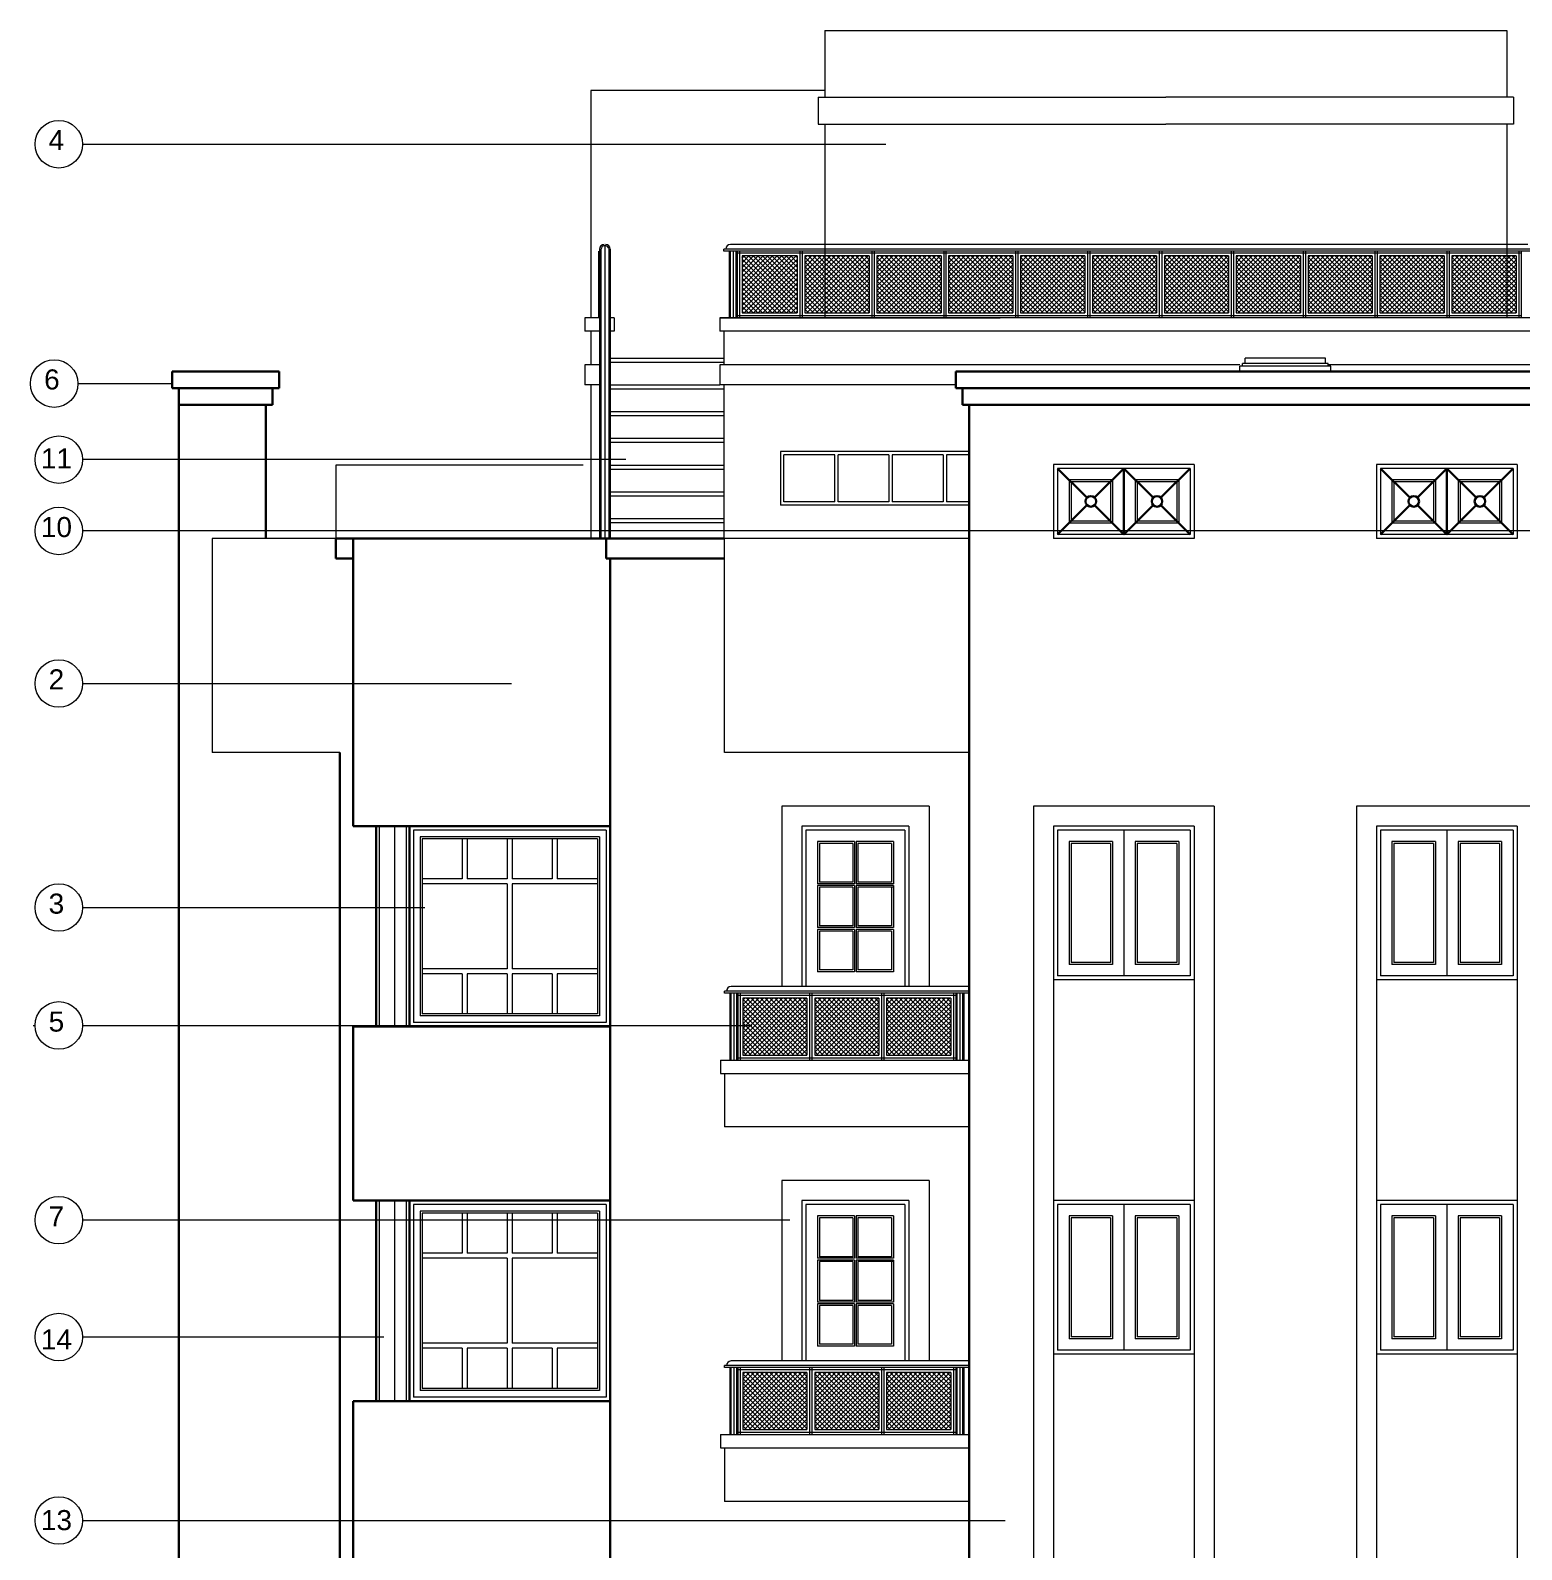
# Model space of a CAD drawing. Header units: millimetres. Extents: x 1578 to 2210, y 899 to 1032.
# Drawn here: x 1913.69 to 1924.84, y 943.35 to 954.71 of the extents above; entities that cross this region are included whole.
import ezdxf

# ---------------------------------------------------------------- set-up
doc = ezdxf.new("R2010")
doc.units = ezdxf.units.MM
for name, color, linetype, lineweight in [('CARPINTERIA', 7, 'Continuous', 18), ('COTAS', 7, 'Continuous', 15), ('ESTRUCTURA', 3, 'Continuous', 30), ('MUROS', 1, 'Continuous', 30), ('PISOS', 9, 'Continuous', 9), ('SANITARIOS', 7, 'Continuous', 20), ('TRAMAS', 7, 'Continuous', 15), ('UMBRALES', 7, 'Continuous', 18)]:
    doc.layers.add(name, color=color, linetype=linetype, lineweight=lineweight)
doc.styles.add('STYLE1', font='ARIAL.TTF')

msp = doc.modelspace()

# ---------------------------------------------------------------- hatches: boundary and pattern name
at = {"layer": 'PISOS', "ltscale": 0.05}
h = msp.add_hatch(dxfattribs=at)
h.set_pattern_fill('ANSI37', color=256, scale=0.2, style=0)
h.set_pattern_definition([(135, (1995.566916, 862.33163), (0.0176776695, 0.0176776695), []), (45, (1995.566916, 862.33163), (0.0176776695, -0.0176776695), [])])
h.paths.add_polyline_path([(1919.422, 953.02), (1919.009, 953.02), (1919.009, 952.595), (1919.422, 952.595)])
at = {"layer": 'PISOS', "ltscale": 0.1}
h = msp.add_hatch(dxfattribs=at)
h.set_pattern_fill('ANSI37', color=256, scale=0.2, style=0)
h.set_pattern_definition([(135, (1901.8222, 876.658667), (0.0176776695, 0.0176776695), []), (45, (1901.8222, 876.658667), (0.0176776695, -0.0176776695), [])])
h.paths.add_polyline_path([(1919.959, 953.02), (1919.479, 953.02), (1919.479, 952.595), (1919.959, 952.595)])
h = msp.add_hatch(dxfattribs=at)
h.set_pattern_fill('ANSI37', color=256, scale=0.2, style=0)
h.set_pattern_definition([(135, (1902.3597, 876.658667), (0.0176776695, 0.0176776695), []), (45, (1902.3597, 876.658667), (0.0176776695, -0.0176776695), [])])
h.paths.add_polyline_path([(1920.497, 953.02), (1920.017, 953.02), (1920.017, 952.595), (1920.497, 952.595)])
h = msp.add_hatch(dxfattribs=at)
h.set_pattern_fill('ANSI37', color=256, scale=0.2, style=0)
h.set_pattern_definition([(135, (1902.8972, 876.658667), (0.0176776695, 0.0176776695), []), (45, (1902.8972, 876.658667), (0.0176776695, -0.0176776695), [])])
h.paths.add_polyline_path([(1921.034, 953.02), (1920.554, 953.02), (1920.554, 952.595), (1921.034, 952.595)])
h = msp.add_hatch(dxfattribs=at)
h.set_pattern_fill('ANSI37', color=256, scale=0.2, style=0)
h.set_pattern_definition([(135, (1903.4347, 876.658667), (0.0176776695, 0.0176776695), []), (45, (1903.4347, 876.658667), (0.0176776695, -0.0176776695), [])])
h.paths.add_polyline_path([(1921.572, 953.02), (1921.092, 953.02), (1921.092, 952.595), (1921.572, 952.595)])
h = msp.add_hatch(dxfattribs=at)
h.set_pattern_fill('ANSI37', color=256, scale=0.2, style=0)
h.set_pattern_definition([(135, (1903.9722, 876.658667), (0.0176776695, 0.0176776695), []), (45, (1903.9722, 876.658667), (0.0176776695, -0.0176776695), [])])
h.paths.add_polyline_path([(1922.109, 953.02), (1921.629, 953.02), (1921.629, 952.595), (1922.109, 952.595)])
h = msp.add_hatch(dxfattribs=at)
h.set_pattern_fill('ANSI37', color=256, scale=0.2, style=0)
h.set_pattern_definition([(135, (1904.5097, 876.658667), (0.0176776695, 0.0176776695), []), (45, (1904.5097, 876.658667), (0.0176776695, -0.0176776695), [])])
h.paths.add_polyline_path([(1922.647, 953.02), (1922.167, 953.02), (1922.167, 952.595), (1922.647, 952.595)])
h = msp.add_hatch(dxfattribs=at)
h.set_pattern_fill('ANSI37', color=256, scale=0.2, style=0)
h.set_pattern_definition([(135, (1905.0472, 876.658667), (0.0176776695, 0.0176776695), []), (45, (1905.0472, 876.658667), (0.0176776695, -0.0176776695), [])])
h.paths.add_polyline_path([(1923.184, 953.02), (1922.704, 953.02), (1922.704, 952.595), (1923.184, 952.595)])
h = msp.add_hatch(dxfattribs=at)
h.set_pattern_fill('ANSI37', color=256, scale=0.2, style=0)
h.set_pattern_definition([(135, (1905.5847, 876.658667), (0.0176776695, 0.0176776695), []), (45, (1905.5847, 876.658667), (0.0176776695, -0.0176776695), [])])
h.paths.add_polyline_path([(1923.722, 953.02), (1923.242, 953.02), (1923.242, 952.595), (1923.722, 952.595)])
h = msp.add_hatch(dxfattribs=at)
h.set_pattern_fill('ANSI37', color=256, scale=0.2, style=0)
h.set_pattern_definition([(135, (1906.1222, 876.658667), (0.0176776695, 0.0176776695), []), (45, (1906.1222, 876.658667), (0.0176776695, -0.0176776695), [])])
h.paths.add_polyline_path([(1924.259, 953.02), (1923.779, 953.02), (1923.779, 952.595), (1924.259, 952.595)])
h = msp.add_hatch(dxfattribs=at)
h.set_pattern_fill('ANSI37', color=256, scale=0.2, style=0)
h.set_pattern_definition([(135, (1906.6597, 876.658667), (0.0176776695, 0.0176776695), []), (45, (1906.6597, 876.658667), (0.0176776695, -0.0176776695), [])])
h.paths.add_polyline_path([(1924.797, 953.02), (1924.317, 953.02), (1924.317, 952.595), (1924.797, 952.595)])
h = msp.add_hatch(dxfattribs=at)
h.set_pattern_fill('ANSI37', color=256, scale=0.2, style=0)
h.set_pattern_definition([(135, (1901.3572, 871.108667), (0.0176776695, 0.0176776695), []), (45, (1901.3572, 871.108667), (0.0176776695, -0.0176776695), [])])
h.paths.add_polyline_path([(1919.494, 947.47), (1919.014, 947.47), (1919.014, 947.045), (1919.494, 947.045)])
h = msp.add_hatch(dxfattribs=at)
h.set_pattern_fill('ANSI37', color=256, scale=0.2, style=0)
h.set_pattern_definition([(135, (1901.8947, 871.108667), (0.0176776695, 0.0176776695), []), (45, (1901.8947, 871.108667), (0.0176776695, -0.0176776695), [])])
h.paths.add_polyline_path([(1920.032, 947.47), (1919.552, 947.47), (1919.552, 947.045), (1920.032, 947.045)])
h = msp.add_hatch(dxfattribs=at)
h.set_pattern_fill('ANSI37', color=256, scale=0.2, style=0)
h.set_pattern_definition([(135, (1902.4322, 871.108667), (0.0176776695, 0.0176776695), []), (45, (1902.4322, 871.108667), (0.0176776695, -0.0176776695), [])])
h.paths.add_polyline_path([(1920.569, 947.47), (1920.089, 947.47), (1920.089, 947.045), (1920.569, 947.045)])
h = msp.add_hatch(dxfattribs=at)
h.set_pattern_fill('ANSI37', color=256, scale=0.2, style=0)
h.set_pattern_definition([(135, (1901.3572, 868.308667), (0.0176776695, 0.0176776695), []), (45, (1901.3572, 868.308667), (0.0176776695, -0.0176776695), [])])
h.paths.add_polyline_path([(1919.494, 944.67), (1919.014, 944.67), (1919.014, 944.245), (1919.494, 944.245)])
h = msp.add_hatch(dxfattribs=at)
h.set_pattern_fill('ANSI37', color=256, scale=0.2, style=0)
h.set_pattern_definition([(135, (1901.8947, 868.308667), (0.0176776695, 0.0176776695), []), (45, (1901.8947, 868.308667), (0.0176776695, -0.0176776695), [])])
h.paths.add_polyline_path([(1920.032, 944.67), (1919.552, 944.67), (1919.552, 944.245), (1920.032, 944.245)])
h = msp.add_hatch(dxfattribs=at)
h.set_pattern_fill('ANSI37', color=256, scale=0.2, style=0)
h.set_pattern_definition([(135, (1902.4322, 868.308667), (0.0176776695, 0.0176776695), []), (45, (1902.4322, 868.308667), (0.0176776695, -0.0176776695), [])])
h.paths.add_polyline_path([(1920.569, 944.67), (1920.089, 944.67), (1920.089, 944.245), (1920.569, 944.245)])

# ---------------------------------------------------------------- linework, layer by layer
at = {"layer": 'CARPINTERIA', "ltscale": 0.05}
for p, q in [((1918.023, 952.257), (1918.872, 952.257)), ((1918.023, 952.227), (1918.872, 952.227)), ((1918.022, 952.057), (1918.842, 952.057)), ((1918.022, 952.027), (1918.872, 952.027)), ((1918.023, 951.857), (1918.872, 951.857)), ((1918.023, 951.827), (1918.872, 951.827)), ((1918.023, 951.657), (1918.872, 951.657)), ((1918.023, 951.627), (1918.872, 951.627)), ((1918.023, 951.457), (1918.872, 951.457)), ((1918.023, 951.427), (1918.872, 951.427)), ((1918.023, 951.257), (1918.872, 951.257)), ((1918.023, 951.227), (1918.872, 951.227)), ((1918.023, 951.057), (1918.872, 951.057)), ((1918.023, 951.027), (1918.872, 951.027))]:
    msp.add_line(p, q, dxfattribs=at)
at = {"layer": 'CARPINTERIA', "ltscale": 0.1}
for p, q in [((1919.702, 951.532), (1919.322, 951.532)), ((1919.322, 951.182), (1919.322, 951.532)), ((1919.702, 951.182), (1919.702, 951.532)), ((1920.107, 951.532), (1919.727, 951.532)), ((1919.727, 951.182), (1919.727, 951.532)), ((1920.107, 951.532), (1920.107, 951.182)), ((1920.512, 951.532), (1920.132, 951.532)), ((1920.132, 951.532), (1920.132, 951.182)), ((1920.512, 951.532), (1920.512, 951.182)), ((1920.537, 951.532), (1920.537, 951.182)), ((1920.707, 951.532), (1920.537, 951.532)), ((1921.369, 951.432), (1921.369, 950.937)), ((1922.359, 951.432), (1921.369, 951.432)), ((1922.359, 951.432), (1922.359, 950.937)), ((1923.784, 951.432), (1923.784, 950.937)), ((1924.774, 951.432), (1923.784, 951.432)), ((1924.774, 951.432), (1924.774, 950.937)), ((1921.469, 951.332), (1921.469, 951.037)), ((1921.764, 951.332), (1921.469, 951.332)), ((1921.764, 951.332), (1921.764, 951.037)), ((1922.259, 951.332), (1921.964, 951.332)), ((1921.964, 951.332), (1921.964, 951.037)), ((1922.259, 951.332), (1922.259, 951.037)), ((1923.884, 951.332), (1923.884, 951.037)), ((1924.179, 951.332), (1923.884, 951.332)), ((1924.179, 951.332), (1924.179, 951.037)), ((1924.379, 951.332), (1924.379, 951.037)), ((1924.674, 951.332), (1924.379, 951.332)), ((1924.674, 951.332), (1924.674, 951.037)), ((1919.702, 951.182), (1919.322, 951.182)), ((1920.107, 951.182), (1919.727, 951.182)), ((1920.512, 951.182), (1920.132, 951.182)), ((1920.707, 951.182), (1920.537, 951.182)), ((1921.764, 951.037), (1921.469, 951.037)), ((1922.259, 951.037), (1921.964, 951.037)), ((1924.179, 951.037), (1923.884, 951.037)), ((1924.674, 951.037), (1924.379, 951.037)), ((1922.359, 950.937), (1921.369, 950.937)), ((1924.774, 950.937), (1923.784, 950.937)), ((1916.552, 948.727), (1916.552, 947.287)), ((1917.992, 948.727), (1916.552, 948.727)), ((1916.617, 948.662), (1916.617, 947.352)), ((1917.927, 948.662), (1916.617, 948.662)), ((1916.917, 948.662), (1916.917, 948.362)), ((1916.953, 948.662), (1916.953, 948.362)), ((1917.253, 948.662), (1917.253, 948.362)), ((1917.29, 948.662), (1917.29, 948.362)), ((1917.59, 948.662), (1917.59, 948.362)), ((1917.627, 948.662), (1917.627, 948.362)), ((1917.927, 948.662), (1917.927, 947.352)), ((1917.992, 948.727), (1917.992, 947.287)), ((1920.227, 948.727), (1919.487, 948.727)), ((1919.487, 948.727), (1919.487, 947.557)), ((1919.838, 948.627), (1919.587, 948.627)), ((1919.587, 948.627), (1919.587, 948.337)), ((1919.838, 948.627), (1919.838, 948.337)), ((1920.127, 948.627), (1919.875, 948.627)), ((1919.875, 948.627), (1919.875, 948.337)), ((1920.127, 948.627), (1920.127, 948.337)), ((1920.227, 948.727), (1920.227, 947.557)), ((1921.369, 948.727), (1921.369, 947.637)), ((1922.359, 948.727), (1921.369, 948.727)), ((1921.469, 948.627), (1921.469, 947.737)), ((1921.764, 948.627), (1921.469, 948.627)), ((1921.764, 948.627), (1921.764, 947.737)), ((1922.259, 948.627), (1921.964, 948.627)), ((1921.964, 948.627), (1921.964, 947.737)), ((1922.259, 948.627), (1922.259, 947.737)), ((1922.359, 948.727), (1922.359, 947.637)), ((1923.784, 948.727), (1923.784, 947.637)), ((1924.774, 948.727), (1923.784, 948.727)), ((1923.884, 948.627), (1923.884, 947.737)), ((1924.179, 948.627), (1923.884, 948.627)), ((1924.179, 948.627), (1924.179, 947.737)), ((1924.379, 948.627), (1924.379, 947.737)), ((1924.674, 948.627), (1924.379, 948.627)), ((1924.674, 948.627), (1924.674, 947.737)), ((1924.774, 948.727), (1924.774, 947.637)), ((1916.917, 948.362), (1916.617, 948.362)), ((1917.253, 948.325), (1916.617, 948.325)), ((1917.253, 948.362), (1916.953, 948.362)), ((1917.253, 948.325), (1917.253, 947.689)), ((1917.59, 948.362), (1917.29, 948.362)), ((1917.29, 948.325), (1917.29, 947.689)), ((1917.927, 948.325), (1917.29, 948.325)), ((1917.927, 948.362), (1917.627, 948.362)), ((1919.838, 948.337), (1919.587, 948.337)), ((1919.838, 948.3), (1919.587, 948.3)), ((1919.587, 948.3), (1919.587, 948.01)), ((1919.838, 948.3), (1919.838, 948.01)), ((1920.127, 948.337), (1919.875, 948.337)), ((1919.875, 948.3), (1919.875, 948.01)), ((1920.142, 948.3), (1919.875, 948.3)), ((1920.127, 948.3), (1920.127, 948.01)), ((1919.838, 948.01), (1919.587, 948.01)), ((1919.838, 947.972), (1919.587, 947.972)), ((1919.587, 947.972), (1919.587, 947.682)), ((1919.838, 947.972), (1919.838, 947.682)), ((1920.127, 948.01), (1919.875, 948.01)), ((1919.875, 947.972), (1919.875, 947.682)), ((1920.127, 947.972), (1919.875, 947.972)), ((1920.127, 947.972), (1920.127, 947.682)), ((1921.764, 947.737), (1921.469, 947.737)), ((1922.259, 947.737), (1921.964, 947.737)), ((1924.179, 947.737), (1923.884, 947.737)), ((1924.674, 947.737), (1924.379, 947.737)), ((1917.253, 947.689), (1916.617, 947.689)), ((1916.917, 947.652), (1916.617, 947.652)), ((1916.917, 947.652), (1916.917, 947.352)), ((1916.953, 947.652), (1916.953, 947.352)), ((1917.253, 947.652), (1916.953, 947.652)), ((1917.253, 947.652), (1917.253, 947.352)), ((1917.927, 947.689), (1917.29, 947.689)), ((1917.29, 947.652), (1917.29, 947.352)), ((1917.59, 947.652), (1917.29, 947.652)), ((1917.59, 947.652), (1917.59, 947.352)), ((1917.927, 947.652), (1917.627, 947.652)), ((1917.627, 947.652), (1917.627, 947.352)), ((1919.838, 947.682), (1919.587, 947.682)), ((1920.127, 947.682), (1919.875, 947.682)), ((1922.359, 947.637), (1921.369, 947.637)), ((1924.774, 947.637), (1923.784, 947.637)), ((1917.992, 947.287), (1916.552, 947.287)), ((1917.927, 947.352), (1916.617, 947.352)), ((1916.552, 945.927), (1916.552, 944.487)), ((1917.992, 945.927), (1916.552, 945.927)), ((1917.992, 945.927), (1917.992, 944.487)), ((1920.227, 945.927), (1919.487, 945.927)), ((1919.487, 945.927), (1919.487, 944.757)), ((1920.227, 945.927), (1920.227, 944.757)), ((1921.369, 945.927), (1921.369, 944.837)), ((1922.359, 945.927), (1921.369, 945.927)), ((1922.359, 945.927), (1922.359, 944.837)), ((1923.784, 945.927), (1923.784, 944.837)), ((1924.774, 945.927), (1923.784, 945.927)), ((1924.774, 945.927), (1924.774, 944.837)), ((1916.617, 945.862), (1916.617, 944.552)), ((1917.927, 945.862), (1916.617, 945.862)), ((1916.917, 945.862), (1916.917, 945.562)), ((1916.953, 945.862), (1916.953, 945.562)), ((1917.253, 945.862), (1917.253, 945.562)), ((1917.29, 945.862), (1917.29, 945.562)), ((1917.59, 945.862), (1917.59, 945.562)), ((1917.627, 945.862), (1917.627, 945.562)), ((1917.927, 945.862), (1917.927, 944.552)), ((1919.838, 945.827), (1919.587, 945.827)), ((1919.587, 945.827), (1919.587, 945.537)), ((1919.838, 945.827), (1919.838, 945.537)), ((1920.127, 945.827), (1919.875, 945.827)), ((1919.875, 945.827), (1919.875, 945.537)), ((1920.127, 945.827), (1920.127, 945.537)), ((1921.469, 945.827), (1921.469, 944.937)), ((1921.764, 945.827), (1921.469, 945.827)), ((1921.764, 945.827), (1921.764, 944.937)), ((1922.259, 945.827), (1921.964, 945.827)), ((1921.964, 945.827), (1921.964, 944.937)), ((1922.259, 945.827), (1922.259, 944.937)), ((1923.884, 945.827), (1923.884, 944.937)), ((1924.179, 945.827), (1923.884, 945.827)), ((1924.179, 945.827), (1924.179, 944.937)), ((1924.379, 945.827), (1924.379, 944.937)), ((1924.674, 945.827), (1924.379, 945.827)), ((1924.674, 945.827), (1924.674, 944.937)), ((1916.917, 945.562), (1916.617, 945.562)), ((1917.253, 945.562), (1916.953, 945.562)), ((1917.59, 945.562), (1917.29, 945.562)), ((1917.927, 945.562), (1917.627, 945.562)), ((1917.253, 945.525), (1916.617, 945.525)), ((1917.253, 945.525), (1917.253, 944.889)), ((1917.29, 945.525), (1917.29, 944.889)), ((1917.927, 945.525), (1917.29, 945.525)), ((1919.838, 945.537), (1919.587, 945.537)), ((1919.838, 945.5), (1919.587, 945.5)), ((1919.587, 945.5), (1919.587, 945.21)), ((1919.838, 945.5), (1919.838, 945.21)), ((1920.127, 945.537), (1919.875, 945.537)), ((1919.875, 945.5), (1919.875, 945.21)), ((1920.142, 945.5), (1919.875, 945.5)), ((1920.127, 945.5), (1920.127, 945.21)), ((1919.838, 945.21), (1919.587, 945.21)), ((1919.838, 945.172), (1919.587, 945.172)), ((1919.587, 945.172), (1919.587, 944.882)), ((1919.838, 945.172), (1919.838, 944.882)), ((1920.127, 945.21), (1919.875, 945.21)), ((1919.875, 945.172), (1919.875, 944.882)), ((1920.127, 945.172), (1919.875, 945.172)), ((1920.127, 945.172), (1920.127, 944.882)), ((1917.253, 944.889), (1916.617, 944.889)), ((1917.927, 944.889), (1917.29, 944.889)), ((1919.838, 944.882), (1919.587, 944.882)), ((1920.127, 944.882), (1919.875, 944.882)), ((1921.764, 944.937), (1921.469, 944.937)), ((1922.259, 944.937), (1921.964, 944.937)), ((1924.179, 944.937), (1923.884, 944.937)), ((1924.674, 944.937), (1924.379, 944.937)), ((1916.917, 944.852), (1916.617, 944.852)), ((1916.917, 944.852), (1916.917, 944.552)), ((1916.953, 944.852), (1916.953, 944.552)), ((1917.253, 944.852), (1916.953, 944.852)), ((1917.253, 944.852), (1917.253, 944.552)), ((1917.29, 944.852), (1917.29, 944.552)), ((1917.59, 944.852), (1917.29, 944.852)), ((1917.59, 944.852), (1917.59, 944.552)), ((1917.927, 944.852), (1917.627, 944.852)), ((1917.627, 944.852), (1917.627, 944.552)), ((1922.359, 944.837), (1921.369, 944.837)), ((1924.774, 944.837), (1923.784, 944.837)), ((1917.927, 944.552), (1916.617, 944.552)), ((1917.992, 944.487), (1916.552, 944.487))]:
    msp.add_line(p, q, dxfattribs=at)
at = {"layer": 'COTAS'}
for p, q in [((1914.078, 953.856), (1920.085, 953.856)), ((1914.043, 952.066), (1914.747, 952.066)), ((1918.14, 951.497), (1914.078, 951.497)), ((1925.671, 950.964), (1914.078, 950.964)), ((1914.078, 949.823), (1917.285, 949.823)), ((1914.078, 948.148), (1916.636, 948.148)), ((1913.709, 947.266), (1913.722, 947.266)), ((1914.078, 947.266), (1919.083, 947.266)), ((1919.366, 945.81), (1914.078, 945.81)), ((1916.331, 944.936), (1914.078, 944.936)), ((1914.078, 943.564), (1920.976, 943.564))]:
    msp.add_line(p, q, dxfattribs=at)
at = {"layer": 'COTAS', "ltscale": 0.05}
for centre in [(1913.9, 953.856), (1913.865, 952.066), (1913.9, 951.497), (1913.9, 950.964), (1913.9, 949.823), (1913.9, 948.148), (1913.9, 947.266), (1913.9, 945.81), (1913.9, 944.936), (1913.9, 943.564)]:
    msp.add_circle(centre, 0.178, dxfattribs=at)
at = {"layer": 'ESTRUCTURA', "ltscale": 0.1}
for p, q in [((1914.747, 952.157), (1914.747, 952.032)), ((1915.547, 952.157), (1914.747, 952.157)), ((1915.547, 952.157), (1915.547, 952.032)), ((1925.537, 952.157), (1920.607, 952.157)), ((1920.607, 952.157), (1920.607, 952.032)), ((1915.547, 952.032), (1914.747, 952.032)), ((1914.797, 952.032), (1914.797, 951.907)), ((1915.497, 952.032), (1915.497, 951.907)), ((1925.537, 952.032), (1920.607, 952.032)), ((1920.657, 952.032), (1920.657, 951.907)), ((1915.497, 951.907), (1914.797, 951.907)), ((1914.797, 951.907), (1914.797, 935.307)), ((1915.447, 950.907), (1915.447, 951.907)), ((1925.487, 951.907), (1920.657, 951.907)), ((1920.707, 951.907), (1920.707, 935.307)), ((1917.992, 950.907), (1916.102, 950.907)), ((1916.102, 950.907), (1916.102, 948.757)), ((1918.022, 948.757), (1916.102, 948.757)), ((1916.102, 947.257), (1916.102, 945.957)), ((1918.022, 947.257), (1916.102, 947.257)), ((1918.022, 945.957), (1916.102, 945.957)), ((1916.102, 944.457), (1916.102, 943.157)), ((1918.022, 944.457), (1916.102, 944.457))]:
    msp.add_line(p, q, dxfattribs=at)
at = {"layer": 'MUROS', "ltscale": 0.1}
for p, q in [((1921.588, 951.213), (1921.369, 951.432)), ((1921.864, 951.432), (1921.645, 951.213)), ((1922.083, 951.213), (1921.864, 951.432)), ((1921.864, 951.432), (1921.864, 950.937)), ((1922.359, 951.432), (1922.14, 951.213)), ((1924.003, 951.213), (1923.784, 951.432)), ((1924.279, 951.432), (1924.06, 951.213)), ((1924.279, 951.432), (1924.279, 950.937)), ((1924.498, 951.213), (1924.279, 951.432)), ((1924.774, 951.432), (1924.555, 951.213)), ((1921.588, 951.157), (1921.369, 950.937)), ((1921.864, 950.937), (1921.645, 951.157)), ((1922.083, 951.157), (1921.864, 950.937)), ((1922.359, 950.937), (1922.14, 951.157)), ((1924.003, 951.157), (1923.784, 950.937)), ((1924.279, 950.937), (1924.06, 951.157)), ((1924.498, 951.157), (1924.279, 950.937)), ((1924.774, 950.937), (1924.555, 951.157))]:
    msp.add_line(p, q, dxfattribs=at)
at = {"layer": 'MUROS'}
for p, q in [((1916.102, 950.907), (1915.972, 950.907)), ((1915.972, 950.757), (1915.972, 950.907)), ((1918.877, 950.907), (1917.992, 950.907)), ((1917.992, 950.757), (1917.992, 950.907)), ((1916.102, 950.757), (1915.972, 950.757)), ((1918.877, 950.757), (1917.992, 950.757)), ((1918.022, 950.757), (1918.022, 935.307)), ((1916.002, 949.307), (1916.002, 935.307)), ((1916.272, 948.757), (1916.272, 947.257)), ((1916.522, 948.757), (1916.522, 947.257)), ((1916.272, 945.957), (1916.272, 944.457)), ((1916.522, 945.957), (1916.522, 944.457))]:
    msp.add_line(p, q, dxfattribs=at)
at = {"layer": 'MUROS', "ltscale": 0.1}
for centre in [(1921.617, 951.185), (1922.112, 951.185), (1924.032, 951.185), (1924.527, 951.185)]:
    msp.add_circle(centre, 0.0397, dxfattribs=at)
at = {"layer": 'PISOS'}
for p, q in [((1918.92, 953.057), (1918.92, 952.557)), ((1918.942, 953.057), (1918.942, 952.557)), ((1918.963, 953.057), (1918.963, 952.557)), ((1918.925, 947.507), (1918.925, 947.007)), ((1918.947, 947.507), (1918.947, 947.007)), ((1918.968, 947.507), (1918.968, 947.007)), ((1920.615, 947.507), (1920.615, 947.007)), ((1920.637, 947.507), (1920.637, 947.007)), ((1920.658, 947.507), (1920.658, 947.007)), ((1918.925, 944.707), (1918.925, 944.207)), ((1918.947, 944.707), (1918.947, 944.207)), ((1918.968, 944.707), (1918.968, 944.207)), ((1920.615, 944.707), (1920.615, 944.207)), ((1920.637, 944.707), (1920.637, 944.207)), ((1920.658, 944.707), (1920.658, 944.207))]:
    msp.add_line(p, q, dxfattribs=at)
at = {"layer": 'PISOS', "ltscale": 0.1}
for p, q in [((1916.296, 948.757), (1916.296, 947.257)), ((1916.411, 948.757), (1916.411, 947.257)), ((1916.497, 948.757), (1916.497, 947.257)), ((1916.296, 945.957), (1916.296, 944.457)), ((1916.411, 945.957), (1916.411, 944.457)), ((1916.497, 945.957), (1916.497, 944.457))]:
    msp.add_line(p, q, dxfattribs=at)
at = {"layer": 'SANITARIOS', "ltscale": 0.05}
for p, q in [((1917.943, 953.072), (1917.943, 950.907)), ((1918.023, 953.072), (1918.023, 950.907))]:
    msp.add_line(p, q, dxfattribs=at)
at = {"layer": 'SANITARIOS'}
for p, q in [((1924.934, 953.072), (1918.872, 953.072)), ((1918.872, 953.057), (1918.872, 953.072)), ((1924.934, 953.057), (1918.872, 953.057)), ((1918.912, 953.057), (1918.912, 952.557)), ((1924.884, 953.107), (1918.922, 953.107)), ((1918.972, 953.057), (1918.972, 952.557)), ((1920.707, 947.522), (1918.877, 947.522)), ((1918.877, 947.507), (1918.877, 947.522)), ((1920.707, 947.507), (1918.877, 947.507)), ((1918.917, 947.507), (1918.917, 947.007)), ((1920.707, 947.557), (1918.927, 947.557)), ((1918.977, 947.507), (1918.977, 947.007)), ((1920.607, 947.507), (1920.607, 947.007)), ((1920.667, 947.507), (1920.667, 947.007)), ((1920.707, 944.757), (1918.927, 944.757)), ((1920.707, 944.722), (1918.877, 944.722)), ((1918.877, 944.707), (1918.877, 944.722)), ((1920.707, 944.707), (1918.877, 944.707)), ((1918.917, 944.707), (1918.917, 944.207)), ((1918.977, 944.707), (1918.977, 944.207)), ((1920.607, 944.707), (1920.607, 944.207)), ((1920.667, 944.707), (1920.667, 944.207))]:
    msp.add_line(p, q, dxfattribs=at)
for centre, start, end in [((1917.978, 953.072), 90, 180), ((1917.988, 953.072), 0, 90), ((1918.922, 953.072), 90, 180), ((1918.927, 947.522), 90, 180), ((1918.927, 944.722), 90, 180)]:
    msp.add_arc(centre, 0.035, start, end, dxfattribs=at)
at = {"layer": 'TRAMAS', "ltscale": 0.05}
for p, q in [((1917.953, 953.072), (1917.953, 950.907)), ((1917.983, 953.096), (1917.983, 950.907)), ((1918.013, 953.072), (1918.013, 950.907))]:
    msp.add_line(p, q, dxfattribs=at)
at = {"layer": 'TRAMAS'}
for p, q in [((1919.009, 953.02), (1919.009, 952.595)), ((1919.422, 953.02), (1919.009, 953.02)), ((1919.422, 953.02), (1919.422, 952.595)), ((1919.479, 953.02), (1919.479, 952.595)), ((1919.959, 953.02), (1919.479, 953.02)), ((1919.959, 953.02), (1919.959, 952.595)), ((1920.017, 953.02), (1920.017, 952.595)), ((1920.497, 953.02), (1920.017, 953.02)), ((1920.497, 953.02), (1920.497, 952.595)), ((1920.554, 953.02), (1920.554, 952.595)), ((1921.034, 953.02), (1920.554, 953.02)), ((1921.034, 953.02), (1921.034, 952.595)), ((1921.092, 953.02), (1921.092, 952.595)), ((1921.572, 953.02), (1921.092, 953.02)), ((1921.572, 953.02), (1921.572, 952.595)), ((1921.629, 953.02), (1921.629, 952.595)), ((1922.109, 953.02), (1921.629, 953.02)), ((1922.109, 953.02), (1922.109, 952.595)), ((1922.167, 953.02), (1922.167, 952.595)), ((1922.647, 953.02), (1922.167, 953.02)), ((1922.647, 953.02), (1922.647, 952.595)), ((1922.704, 953.02), (1922.704, 952.595)), ((1923.184, 953.02), (1922.704, 953.02)), ((1923.184, 953.02), (1923.184, 952.595)), ((1923.242, 953.02), (1923.242, 952.595)), ((1923.722, 953.02), (1923.242, 953.02)), ((1923.722, 953.02), (1923.722, 952.595)), ((1923.779, 953.02), (1923.779, 952.595)), ((1924.259, 953.02), (1923.779, 953.02)), ((1924.259, 953.02), (1924.259, 952.595)), ((1924.317, 953.02), (1924.317, 952.595)), ((1924.797, 953.02), (1924.317, 953.02)), ((1924.797, 953.02), (1924.797, 952.595)), ((1919.009, 952.595), (1919.422, 952.595)), ((1919.479, 952.595), (1919.959, 952.595)), ((1920.017, 952.595), (1920.497, 952.595)), ((1920.554, 952.595), (1921.034, 952.595)), ((1921.092, 952.595), (1921.572, 952.595)), ((1921.629, 952.595), (1922.109, 952.595)), ((1922.167, 952.595), (1922.647, 952.595)), ((1922.704, 952.595), (1923.184, 952.595)), ((1923.242, 952.595), (1923.722, 952.595)), ((1923.779, 952.595), (1924.259, 952.595)), ((1924.317, 952.595), (1924.797, 952.595)), ((1917.942, 948.677), (1917.942, 947.337)), ((1919.014, 947.47), (1919.014, 947.045)), ((1919.494, 947.47), (1919.014, 947.47)), ((1919.494, 947.47), (1919.494, 947.045)), ((1920.032, 947.47), (1919.552, 947.47)), ((1919.552, 947.47), (1919.552, 947.045)), ((1920.032, 947.47), (1920.032, 947.045)), ((1920.089, 947.47), (1920.089, 947.045)), ((1920.569, 947.47), (1920.089, 947.47)), ((1920.569, 947.47), (1920.569, 947.045)), ((1917.942, 947.337), (1916.602, 947.337)), ((1919.014, 947.045), (1919.494, 947.045)), ((1919.552, 947.045), (1920.032, 947.045)), ((1920.089, 947.045), (1920.569, 947.045)), ((1917.942, 945.877), (1917.942, 944.537)), ((1919.014, 944.67), (1919.014, 944.245)), ((1919.494, 944.67), (1919.014, 944.67)), ((1919.494, 944.67), (1919.494, 944.245)), ((1920.032, 944.67), (1919.552, 944.67)), ((1919.552, 944.67), (1919.552, 944.245)), ((1920.032, 944.67), (1920.032, 944.245)), ((1920.089, 944.67), (1920.089, 944.245)), ((1920.569, 944.67), (1920.089, 944.67)), ((1920.569, 944.67), (1920.569, 944.245)), ((1917.942, 944.537), (1916.602, 944.537)), ((1919.014, 944.245), (1919.494, 944.245)), ((1919.552, 944.245), (1920.032, 944.245)), ((1920.089, 944.245), (1920.569, 944.245))]:
    msp.add_line(p, q, dxfattribs=at)
at = {"layer": 'TRAMAS', "ltscale": 0.1}
for p, q in [((1921.454, 951.347), (1921.454, 951.022)), ((1921.779, 951.347), (1921.454, 951.347)), ((1921.779, 951.347), (1921.779, 951.022)), ((1922.274, 951.347), (1921.949, 951.347)), ((1921.949, 951.347), (1921.949, 951.022)), ((1922.274, 951.347), (1922.274, 951.022)), ((1923.869, 951.347), (1923.869, 951.022)), ((1924.194, 951.347), (1923.869, 951.347)), ((1924.194, 951.347), (1924.194, 951.022)), ((1924.364, 951.347), (1924.364, 951.022)), ((1924.689, 951.347), (1924.364, 951.347)), ((1924.689, 951.347), (1924.689, 951.022)), ((1921.779, 951.022), (1921.454, 951.022)), ((1922.274, 951.022), (1921.949, 951.022)), ((1924.194, 951.022), (1923.869, 951.022)), ((1924.689, 951.022), (1924.364, 951.022)), ((1916.602, 948.677), (1916.602, 947.337)), ((1917.942, 948.677), (1916.602, 948.677)), ((1919.85, 948.642), (1919.572, 948.642)), ((1919.572, 948.642), (1919.572, 948.325)), ((1919.85, 948.642), (1919.85, 948.325)), ((1920.142, 948.642), (1919.863, 948.642)), ((1919.863, 948.642), (1919.863, 948.325)), ((1920.142, 948.642), (1920.142, 948.325)), ((1921.454, 948.642), (1921.454, 947.722)), ((1921.779, 948.642), (1921.454, 948.642)), ((1921.779, 948.642), (1921.779, 947.722)), ((1921.864, 948.727), (1921.864, 947.637)), ((1922.274, 948.642), (1921.949, 948.642)), ((1921.949, 948.642), (1921.949, 947.722)), ((1922.274, 948.642), (1922.274, 947.722)), ((1924.194, 948.642), (1923.869, 948.642)), ((1923.869, 948.642), (1923.869, 947.722)), ((1924.194, 948.642), (1924.194, 947.722)), ((1924.279, 948.727), (1924.279, 947.637)), ((1924.364, 948.642), (1924.364, 947.722)), ((1924.689, 948.642), (1924.364, 948.642)), ((1924.689, 948.642), (1924.689, 947.722)), ((1919.85, 948.325), (1919.572, 948.325)), ((1919.85, 948.312), (1919.572, 948.312)), ((1919.572, 948.312), (1919.572, 947.998)), ((1919.85, 948.312), (1919.85, 947.998)), ((1920.142, 948.325), (1919.863, 948.325)), ((1919.863, 948.312), (1919.863, 947.998)), ((1920.142, 948.312), (1919.863, 948.312)), ((1920.142, 948.312), (1920.142, 947.998)), ((1919.85, 947.998), (1919.572, 947.998)), ((1919.85, 947.984), (1919.572, 947.984)), ((1919.572, 947.984), (1919.572, 947.667)), ((1919.85, 947.984), (1919.85, 947.667)), ((1920.142, 947.998), (1919.863, 947.998)), ((1919.863, 947.984), (1919.863, 947.667)), ((1920.142, 947.984), (1919.863, 947.984)), ((1920.142, 947.984), (1920.142, 947.667)), ((1921.779, 947.722), (1921.454, 947.722)), ((1922.274, 947.722), (1921.949, 947.722)), ((1924.194, 947.722), (1923.869, 947.722)), ((1924.689, 947.722), (1924.364, 947.722)), ((1919.85, 947.667), (1919.572, 947.667)), ((1920.142, 947.667), (1919.863, 947.667)), ((1921.864, 945.927), (1921.864, 944.837)), ((1924.279, 945.927), (1924.279, 944.837)), ((1916.602, 945.877), (1916.602, 944.537)), ((1917.942, 945.877), (1916.602, 945.877)), ((1919.85, 945.842), (1919.572, 945.842)), ((1919.572, 945.842), (1919.572, 945.525)), ((1919.85, 945.842), (1919.85, 945.525)), ((1920.142, 945.842), (1919.863, 945.842)), ((1919.863, 945.842), (1919.863, 945.525)), ((1920.142, 945.842), (1920.142, 945.525)), ((1921.454, 945.842), (1921.454, 944.922)), ((1921.779, 945.842), (1921.454, 945.842)), ((1921.779, 945.842), (1921.779, 944.922)), ((1922.274, 945.842), (1921.949, 945.842)), ((1921.949, 945.842), (1921.949, 944.922)), ((1922.274, 945.842), (1922.274, 944.922)), ((1924.194, 945.842), (1923.869, 945.842)), ((1923.869, 945.842), (1923.869, 944.922)), ((1924.194, 945.842), (1924.194, 944.922)), ((1924.364, 945.842), (1924.364, 944.922)), ((1924.689, 945.842), (1924.364, 945.842)), ((1924.689, 945.842), (1924.689, 944.922)), ((1919.85, 945.525), (1919.572, 945.525)), ((1919.85, 945.512), (1919.572, 945.512)), ((1919.572, 945.512), (1919.572, 945.198)), ((1919.85, 945.512), (1919.85, 945.198)), ((1920.142, 945.525), (1919.863, 945.525)), ((1919.863, 945.512), (1919.863, 945.198)), ((1920.142, 945.512), (1919.863, 945.512)), ((1920.142, 945.512), (1920.142, 945.198)), ((1919.85, 945.198), (1919.572, 945.198)), ((1919.85, 945.184), (1919.572, 945.184)), ((1919.572, 945.184), (1919.572, 944.867)), ((1919.85, 945.184), (1919.85, 944.867)), ((1920.142, 945.198), (1919.863, 945.198)), ((1919.863, 945.184), (1919.863, 944.867)), ((1920.142, 945.184), (1919.863, 945.184)), ((1920.142, 945.184), (1920.142, 944.867)), ((1921.779, 944.922), (1921.454, 944.922)), ((1922.274, 944.922), (1921.949, 944.922)), ((1924.194, 944.922), (1923.869, 944.922)), ((1924.689, 944.922), (1924.364, 944.922)), ((1919.85, 944.867), (1919.572, 944.867)), ((1920.142, 944.867), (1919.863, 944.867))]:
    msp.add_line(p, q, dxfattribs=at)
at = {"layer": 'TRAMAS', "ltscale": 0.05}
msp.add_arc((1917.983, 953.066), 0.0307, 12.0995, 167.9005, dxfattribs=at)
at = {"layer": 'UMBRALES', "ltscale": 0.05}
for p, q in [((1919.628, 954.707), (1924.728, 954.707)), ((1919.628, 954.707), (1919.628, 954.207)), ((1924.728, 954.707), (1924.728, 954.207)), ((1917.878, 954.257), (1917.878, 952.557)), ((1919.628, 954.257), (1917.878, 954.257)), ((1919.578, 954.207), (1922.178, 954.207)), ((1919.578, 954.207), (1919.578, 954.007)), ((1924.778, 954.207), (1922.178, 954.207)), ((1924.778, 954.207), (1924.778, 954.007)), ((1919.578, 954.007), (1922.178, 954.007)), ((1919.628, 954.007), (1919.628, 952.557)), ((1924.778, 954.007), (1922.178, 954.007)), ((1924.728, 954.007), (1924.728, 952.557)), ((1917.833, 952.557), (1917.833, 952.457)), ((1917.943, 952.557), (1917.833, 952.557)), ((1918.052, 952.557), (1918.023, 952.557)), ((1925.502, 952.557), (1918.842, 952.557)), ((1918.842, 952.557), (1918.842, 952.457)), ((1917.943, 952.457), (1917.833, 952.457)), ((1917.878, 952.457), (1917.878, 952.207)), ((1918.052, 952.457), (1918.023, 952.457)), ((1925.502, 952.457), (1918.842, 952.457)), ((1918.872, 952.457), (1918.872, 952.207)), ((1917.833, 952.207), (1917.833, 952.057)), ((1917.943, 952.207), (1917.833, 952.207)), ((1922.732, 952.207), (1918.842, 952.207)), ((1918.842, 952.207), (1918.842, 952.057)), ((1925.502, 952.207), (1923.392, 952.207)), ((1917.943, 952.057), (1917.833, 952.057)), ((1917.878, 952.057), (1917.878, 950.907)), ((1920.607, 952.057), (1918.842, 952.057)), ((1918.872, 952.057), (1918.872, 950.907)), ((1915.972, 951.457), (1915.972, 950.907)), ((1917.822, 951.457), (1915.972, 951.457))]:
    msp.add_line(p, q, dxfattribs=at)
at = {"layer": 'UMBRALES'}
for p, q in [((1917.935, 953.057), (1917.935, 952.557)), ((1918.989, 953.057), (1918.989, 952.557)), ((1919.442, 953.057), (1919.442, 952.557)), ((1919.459, 953.057), (1919.459, 952.557)), ((1919.979, 953.057), (1919.979, 952.557)), ((1919.997, 953.057), (1919.997, 952.557)), ((1920.517, 953.057), (1920.517, 952.557)), ((1920.534, 953.057), (1920.534, 952.557)), ((1921.054, 953.057), (1921.054, 952.557)), ((1921.072, 953.057), (1921.072, 952.557)), ((1921.592, 953.057), (1921.592, 952.557)), ((1921.609, 953.057), (1921.609, 952.557)), ((1922.129, 953.057), (1922.129, 952.557)), ((1922.147, 953.057), (1922.147, 952.557)), ((1922.667, 953.057), (1922.667, 952.557)), ((1922.684, 953.057), (1922.684, 952.557)), ((1923.204, 953.057), (1923.204, 952.557)), ((1923.222, 953.057), (1923.222, 952.557)), ((1923.742, 953.057), (1923.742, 952.557)), ((1923.759, 953.057), (1923.759, 952.557)), ((1924.279, 953.057), (1924.279, 952.557)), ((1924.297, 953.057), (1924.297, 952.557)), ((1924.817, 953.057), (1924.817, 952.557)), ((1924.834, 953.057), (1924.834, 952.557)), ((1924.834, 953.04), (1918.972, 953.04)), ((1918.972, 952.575), (1924.834, 952.575)), ((1915.972, 950.907), (1915.047, 950.907)), ((1920.607, 947.49), (1918.977, 947.49)), ((1918.994, 947.507), (1918.994, 947.007)), ((1919.514, 947.507), (1919.514, 947.007)), ((1919.532, 947.507), (1919.532, 947.007)), ((1920.052, 947.507), (1920.052, 947.007)), ((1920.069, 947.507), (1920.069, 947.007)), ((1920.589, 947.507), (1920.589, 947.007)), ((1918.977, 947.025), (1920.607, 947.025)), ((1920.607, 944.69), (1918.977, 944.69)), ((1918.994, 944.707), (1918.994, 944.207)), ((1919.514, 944.707), (1919.514, 944.207)), ((1919.532, 944.707), (1919.532, 944.207)), ((1920.052, 944.707), (1920.052, 944.207)), ((1920.069, 944.707), (1920.069, 944.207)), ((1920.589, 944.707), (1920.589, 944.207)), ((1918.977, 944.225), (1920.607, 944.225))]:
    msp.add_line(p, q, dxfattribs=at)
at = {"layer": 'UMBRALES', "ltscale": 0.1}
for p, q in [((1918.052, 952.557), (1918.052, 952.457)), ((1918.842, 952.557), (1920.939, 952.557)), ((1923.372, 952.257), (1922.772, 952.257)), ((1922.772, 952.217), (1922.772, 952.257)), ((1923.372, 952.217), (1923.372, 952.257)), ((1923.412, 952.197), (1922.732, 952.197)), ((1922.732, 952.157), (1922.732, 952.197)), ((1923.392, 952.217), (1922.752, 952.217)), ((1922.752, 952.197), (1922.752, 952.217)), ((1923.392, 952.197), (1923.392, 952.217)), ((1923.412, 952.157), (1923.412, 952.197)), ((1920.707, 951.557), (1919.297, 951.557)), ((1919.297, 951.557), (1919.297, 951.157)), ((1921.339, 951.462), (1921.339, 950.907)), ((1922.389, 951.462), (1921.339, 951.462)), ((1922.389, 951.462), (1922.389, 950.907)), ((1924.804, 951.462), (1923.754, 951.462)), ((1923.754, 951.462), (1923.754, 950.907)), ((1924.804, 951.462), (1924.804, 950.907)), ((1920.707, 951.157), (1919.297, 951.157)), ((1915.047, 950.907), (1915.047, 949.307)), ((1920.707, 950.907), (1918.877, 950.907)), ((1918.877, 949.307), (1918.877, 950.907)), ((1922.389, 950.907), (1921.339, 950.907)), ((1924.804, 950.907), (1923.754, 950.907)), ((1916.002, 949.307), (1915.047, 949.307)), ((1920.707, 949.307), (1918.877, 949.307)), ((1920.407, 948.907), (1919.307, 948.907)), ((1919.307, 948.907), (1919.307, 947.557)), ((1920.407, 948.907), (1920.407, 947.557)), ((1921.189, 948.907), (1921.189, 936.257)), ((1922.539, 948.907), (1921.189, 948.907)), ((1922.539, 948.907), (1922.539, 936.257)), ((1923.604, 948.907), (1923.604, 936.257)), ((1924.954, 948.907), (1923.604, 948.907)), ((1920.257, 948.757), (1919.457, 948.757)), ((1919.457, 948.757), (1919.457, 947.557)), ((1920.257, 948.757), (1920.257, 947.557)), ((1921.339, 948.757), (1921.339, 936.407)), ((1922.389, 948.757), (1921.339, 948.757)), ((1922.389, 948.757), (1922.389, 936.407)), ((1923.754, 948.757), (1923.754, 936.407)), ((1924.804, 948.757), (1923.754, 948.757)), ((1924.804, 948.757), (1924.804, 936.407)), ((1922.389, 947.607), (1921.339, 947.607)), ((1924.804, 947.607), (1923.754, 947.607)), ((1918.847, 947.007), (1920.707, 947.007)), ((1918.847, 947.007), (1918.847, 946.907)), ((1918.847, 946.907), (1920.707, 946.907)), ((1918.877, 946.907), (1918.877, 946.507)), ((1920.707, 946.507), (1918.877, 946.507)), ((1920.407, 946.107), (1919.307, 946.107)), ((1919.307, 946.107), (1919.307, 944.757)), ((1920.407, 946.107), (1920.407, 944.757)), ((1920.257, 945.957), (1919.457, 945.957)), ((1919.457, 945.957), (1919.457, 944.757)), ((1920.257, 945.957), (1920.257, 944.757)), ((1922.389, 945.957), (1921.339, 945.957)), ((1924.804, 945.957), (1923.754, 945.957)), ((1922.389, 944.807), (1921.339, 944.807)), ((1924.804, 944.807), (1923.754, 944.807)), ((1918.847, 944.207), (1920.707, 944.207)), ((1918.847, 944.207), (1918.847, 944.107)), ((1918.847, 944.107), (1920.707, 944.107)), ((1918.877, 944.107), (1918.877, 943.707)), ((1920.707, 943.707), (1918.877, 943.707))]:
    msp.add_line(p, q, dxfattribs=at)

# ---------------------------------------------------------------- texts
at = {"layer": 'COTAS', "ltscale": 0.1, "char_height": 0.15, "attachment_point": 5, "style": 'STYLE1'}
for s, insert in [('4', (1913.882, 953.887)), ('6', (1913.848, 952.096)), ('11', (1913.882, 951.506)), ('10', (1913.882, 950.992)), ('2', (1913.882, 949.854)), ('3', (1913.882, 948.176)), ('5', (1913.882, 947.294)), ('7', (1913.882, 945.838)), ('14', (1913.882, 944.918)), ('13', (1913.882, 943.566))]:
    msp.add_mtext(s, dxfattribs=dict(at, insert=insert))

doc.saveas('drawing.dxf')
